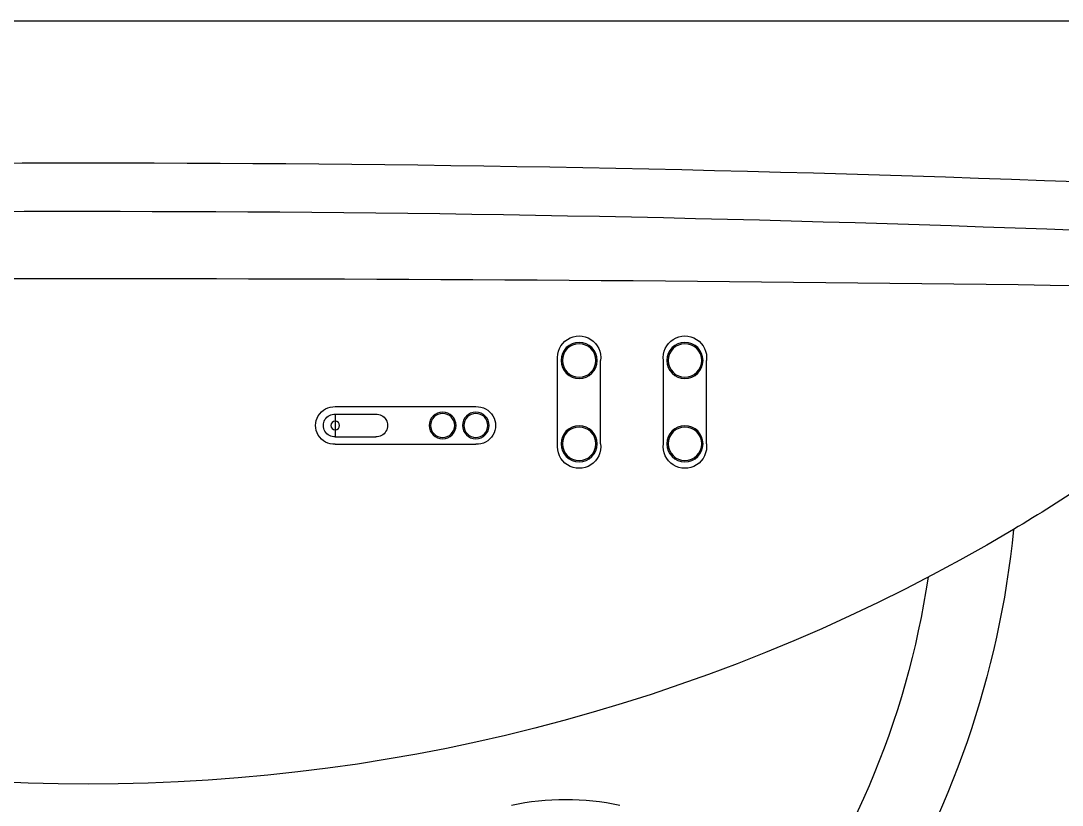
# Model space of a CAD drawing. Header units: millimetres. Extents: x 154.1 to 235.2, y 94.9 to 137.4.
# Drawn here: x 159.2065 to 159.5936, y 99.5845 to 99.8761 of the extents above; entities that cross this region are included whole.
import ezdxf

# ---------------------------------------------------------------- set-up
doc = ezdxf.new("R2010")
doc.units = ezdxf.units.MM
doc.header["$LTSCALE"] = 0.05
for name, color, linetype in [('ACES', 7, 'Continuous'), ('ACES-I', 251, 'Continuous'), ('Desnivel', 1, 'Continuous')]:
    doc.layers.add(name, color=color, linetype=linetype)

# ---------------------------------------------------------------- blocks, each defined once
blk = doc.blocks.new('Tv_29pol')
at = {"layer": 'ACES'}
for centre, radius, start, end in [((0.002499999999988844, -0.3956720562085487), 0.345672056208549, 5.637754323306055, 32.48871905014), ((0.002499999999987956, -0.9390606060606057), 0.672060606060605, 53.56750269549967, 59.21229045047112), ((0.002499999999988844, 9.208250000000014), 9.706250000000013, 267.6842013242031, 272.3157986757968)]:
    blk.add_arc(centre, radius, start, end, dxfattribs=at)
at = {"layer": 'ACES-I'}
for p, q in [((0.09437468579474917, -0.3933559966887987), (0.1466378621453615, -0.3933559966887992)), ((0.1770264375829012, -0.3935432928393721), (0.1770264375829012, -0.4245253680697698)), ((0.1930264375829012, -0.3935432928393716), (0.1930264375829012, -0.4245253680697698)), ((0.2163453643533026, -0.3935432928393721), (0.2163453643533026, -0.4245253680697698)), ((0.2323453643533027, -0.3935432928393716), (0.2323453643533027, -0.4245253680697698)), ((0.09437468579475006, -0.404589596688798), (0.09437468579475006, -0.3961223966887997)), ((0.09437468579475006, -0.3961223966887997), (0.1094144882830177, -0.3961223966887997)), ((0.09437468579475006, -0.404589596688798), (0.1094144882830177, -0.404589596688798)), ((0.09437468579475006, -0.4073559966887985), (0.1466378621453623, -0.4073559966887981))]:
    blk.add_line(p, q, dxfattribs=at)
for centre, radius in [((0.1850264375829012, -0.3935432928393721), 0.006732576287247216), ((0.2243453643533027, -0.3935432928393721), 0.006732576287247216), ((0.1850264375829012, -0.3935432928393721), 0.006232576287247216), ((0.2243453643533027, -0.3935432928393721), 0.006232576287247216), ((0.1342907950198926, -0.4003559966887988), 0.004976115923084936), ((0.1342907950198926, -0.4003559966887988), 0.004476115923084936), ((0.1466378621453623, -0.4003559966887988), 0.004976115923084936), ((0.1466378621453623, -0.4003559966887988), 0.004476115923084936), ((0.09437468579475006, -0.4003559966887988), 0.001624844320085472), ((0.1850264375829012, -0.4245253680697698), 0.006732576287247216), ((0.2243453643533027, -0.4245253680697698), 0.006732576287247216), ((0.1850264375829012, -0.4245253680697698), 0.006232576287247216), ((0.2243453643533027, -0.4245253680697698), 0.006232576287247216)]:
    blk.add_circle(centre, radius, dxfattribs=at)
for centre, radius, start, end in [((0.002499999999988844, -0.3903885872391224), 0.315672056208549, 70.8929904592685, 171.5377406500772), ((0.002499999999988844, -0.3903885872391224), 0.315672056208549, 8.462259349922617, 37.81405964690613), ((0.1799999999999891, -0.1656080673134754), 0.09573126614770432, 257.8370618973107, 282.1629381026915), ((0.002499999999987956, -0.9390606060606057), 0.672060606060605, 59.21229045047112, 120.7877095495287), ((0.185026437582902, -0.3925045685587505), 0.008067152417747192, 352.6020728781182, 187.3979271218801), ((0.2243453643533035, -0.3925045685587505), 0.008067152417747192, 352.6020728781182, 187.3979271218801), ((0.09407890545043518, -0.4003559966887988), 0.007006246214063858, 87.58044424055433, 272.4195557594531), ((0.1469336424896754, -0.4003559966887988), 0.007006246214063858, 267.5804442405469, 92.41955575944567), ((0.09419579784251209, -0.4003559966887988), 0.004237377710265821, 87.58044424055433, 272.4195557594531), ((0.1095933762352557, -0.4003559966887988), 0.004237377710265821, 267.5804442405469, 92.41955575944567), ((0.185026437582902, -0.4255640923503901), 0.008067152417747192, 172.60207287812, 7.397927121881648), ((0.2243453643533035, -0.4255640923503901), 0.008067152417747192, 172.60207287812, 7.397927121881648), ((0.002499999999987068, 25.74926786217326), 26.20426786217326, 269.165910041897, 270.834089958103), ((0.001313186813175271, 9.226250000000014), 9.706250000000013, 267.7622568005502, 272.2517447080684)]:
    blk.add_arc(centre, radius, start, end, dxfattribs=at)

msp = doc.modelspace()

# ---------------------------------------------------------------- linework, layer by layer
at = {"layer": 'Desnivel'}
msp.add_line((158.5091258179491, 99.8760834051826), (159.909125817949, 99.87608340518261), dxfattribs=at)

# ---------------------------------------------------------------- block references
at = {"xscale": -1, "rotation": 180}
msp.add_blockref('Tv_29pol', (159.2290090944842, 99.32528600856892), dxfattribs=at)

doc.saveas('drawing.dxf')
